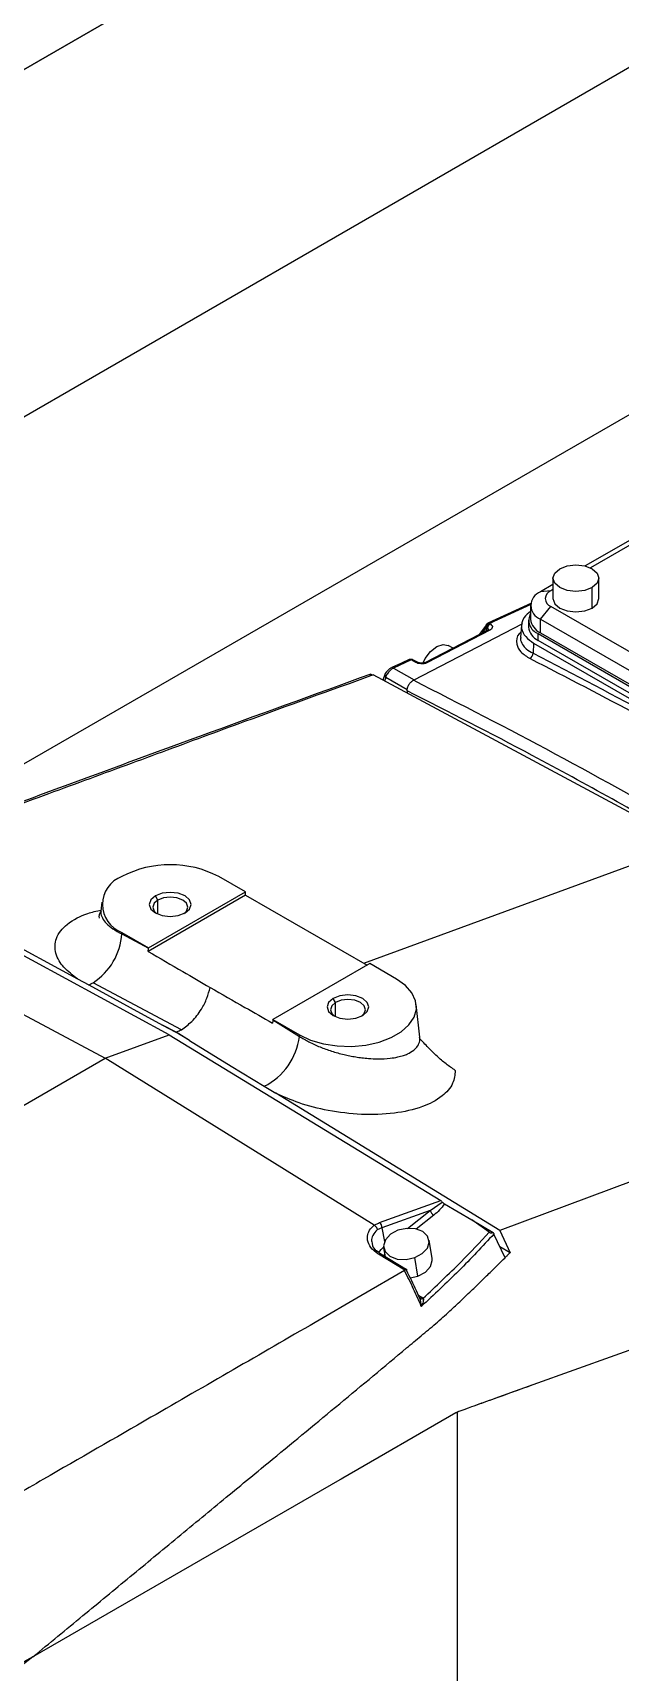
# Model space of a CAD drawing. Header units: millimetres. Extents: x -356 to 237, y 0 to 365.
# Drawn here: x -211.71 to -208.95, y 265.22 to 272.93 of the extents above; entities that cross this region are included whole.
import ezdxf

# ---------------------------------------------------------------- set-up
doc = ezdxf.new("R2010")
doc.units = ezdxf.units.MM

msp = doc.modelspace()

# ---------------------------------------------------------------- linework, layer by layer
at = {"color": 7, "linetype": 'Continuous', "lineweight": 25}
for p, q in [((-167.7416, 296.5319), (-242.5039, 253.3726)), ((-182.0838, 286.6196), (-212.503, 269.0589)), ((-198.8543, 280.204), (-244.7053, 253.7348)), ((-244.7053, 253.7348), (-198.8543, 280.204)), ((-208.6997, 270.6624), (-209.1142, 270.4231)), ((-208.6997, 270.6389), (-209.089, 270.4142)), ((-209.266, 270.3355), (-209.3248, 270.3016)), ((-209.266, 270.3659), (-209.266, 270.2694)), ((-209.0812, 270.2253), (-209.0812, 270.3217)), ((-209.0495, 270.2694), (-209.0495, 270.3659)), ((-209.3673, 270.2482), (-209.5713, 270.154)), ((-209.3697, 270.2419), (-209.5636, 270.1523)), ((-209.2765, 270.3059), (-209.3248, 270.3016)), ((-209.266, 270.312), (-209.2765, 270.3059)), ((-209.3809, 270.1682), (-209.3809, 270.136)), ((-209.3709, 270.2373), (-209.3709, 270.173)), ((-209.3248, 270.173), (-209.2765, 270.233)), ((-209.3248, 270.173), (-207.7841, 269.2836)), ((-209.3248, 270.1087), (-209.3248, 270.173)), ((-207.7359, 269.3436), (-209.2765, 270.233)), ((-209.9219, 269.8858), (-209.4079, 270.1532)), ((-209.5722, 270.1218), (-209.8643, 269.9699)), ((-209.5627, 270.1209), (-209.8547, 269.969)), ((-209.5751, 270.1512), (-209.6125, 270.1009)), ((-209.5953, 270.1098), (-209.5775, 270.1331)), ((-209.5785, 270.1185), (-209.5753, 270.1319)), ((-209.5753, 270.1319), (-209.5775, 270.1331)), ((-209.5621, 270.1507), (-209.5643, 270.1519)), ((-209.5636, 270.1523), (-209.5614, 270.1511)), ((-209.5614, 270.1511), (-209.5601, 270.1503)), ((-209.4141, 270.1448), (-209.4177, 270.086)), ((-209.3359, 270.1055), (-207.7952, 269.2161)), ((-209.3359, 270.0734), (-209.3359, 270.1055)), ((-209.3248, 270.1087), (-207.7841, 269.2193)), ((-209.7355, 270.0369), (-209.7578, 270.0498)), ((-209.3566, 270.0606), (-209.3595, 270.0124)), ((-209.3566, 270.0606), (-208.328, 269.4668)), ((-207.9984, 269.3012), (-209.3359, 270.0734)), ((-209.933, 269.9814), (-210.0153, 269.9433)), ((-210.0153, 269.9433), (-209.9186, 269.8875)), ((-209.9108, 269.9693), (-209.933, 269.9814)), ((-209.9018, 269.97), (-209.9241, 269.9821)), ((-208.6954, 269.1512), (-210.1109, 269.9104)), ((-210.0561, 269.9132), (-210.0653, 269.8859)), ((-210.0519, 269.8985), (-210.058, 269.882)), ((-209.9508, 269.8403), (-210.0519, 269.8985)), ((-209.9511, 269.8367), (-209.9511, 269.8247)), ((-210.1553, 268.5546), (-208.6842, 269.0949)), ((-212.5407, 269.0452), (-211.5009, 268.4814)), ((-210.7116, 268.8904), (-210.8369, 268.9627)), ((-211.0698, 268.2186), (-212.328, 268.9016)), ((-210.7104, 268.875), (-211.1685, 268.6105)), ((-211.1668, 268.6276), (-210.7116, 268.8904)), ((-211.1229, 268.8522), (-211.134, 268.8715)), ((-211.1229, 268.7856), (-211.1229, 268.8522)), ((-210.7104, 268.875), (-210.7116, 268.8904)), ((-210.7104, 268.875), (-210.1397, 268.5456)), ((-212.6425, 268.7866), (-211.3707, 268.1081)), ((-211.3857, 268.8428), (-211.3904, 268.799)), ((-211.2926, 268.6927), (-211.292, 268.6999)), ((-211.292, 268.6999), (-211.1668, 268.6276)), ((-211.2926, 268.6927), (-211.1669, 268.6257)), ((-211.1668, 268.6276), (-211.1669, 268.6257)), ((-210.127, 268.5529), (-210.5821, 268.2901)), ((-210.0017, 268.4806), (-210.127, 268.5529)), ((-211.5009, 268.4814), (-211.4479, 268.4527)), ((-211.0124, 268.2424), (-211.4264, 268.4632)), ((-210.2877, 268.3701), (-210.2989, 268.3894)), ((-210.2877, 268.3035), (-210.2877, 268.3701)), ((-209.8916, 268.2079), (-209.908, 268.3607)), ((-211.1005, 268.2643), (-211.0379, 268.2304)), ((-211.0373, 268.2306), (-211.1005, 268.2643)), ((-210.5823, 268.2882), (-210.5821, 268.2901)), ((-210.5823, 268.2882), (-210.4574, 268.2106)), ((-210.5821, 268.2901), (-210.4569, 268.2178)), ((-211.3707, 268.1081), (-211.0698, 268.2186)), ((-211.0698, 268.2186), (-209.7935, 267.4384)), ((-211.0379, 268.2304), (-211.0373, 268.2306)), ((-210.9744, 268.1916), (-211.0379, 268.2304)), ((-210.9744, 268.1916), (-211.0373, 268.2306)), ((-210.4574, 268.2106), (-210.4569, 268.2178)), ((-216.326, 265.2475), (-211.3707, 268.1081)), ((-210.1068, 267.3228), (-211.3707, 268.1081)), ((-210.6225, 267.9762), (-210.5688, 267.9433)), ((-209.5154, 267.2987), (-210.5688, 267.9433)), ((-208.8865, 267.5326), (-209.5154, 267.2987)), ((-210.0803, 267.3348), (-209.7935, 267.4384)), ((-209.8425, 267.392), (-210.0694, 267.31)), ((-209.9501, 267.308), (-209.8425, 267.392)), ((-209.8425, 267.392), (-209.7858, 267.4318)), ((-209.7757, 267.4232), (-209.6465, 267.3486)), ((-210.0694, 267.31), (-210.0919, 267.3007)), ((-210.0694, 267.31), (-210.0578, 267.246)), ((-209.8262, 267.3698), (-209.9093, 267.3049)), ((-209.5652, 267.2895), (-209.6465, 267.3486)), ((-209.6465, 267.3486), (-209.5475, 267.2881)), ((-209.8335, 267.166), (-209.848, 267.2526)), ((-209.4911, 267.1699), (-209.5433, 267.2814)), ((-209.5154, 267.2987), (-209.4676, 267.1935)), ((-210.0755, 267.1874), (-210.0951, 267.2018)), ((-209.9622, 267.1113), (-210.0853, 267.1863)), ((-209.9516, 267.1118), (-210.0755, 267.1874)), ((-210.0565, 267.1868), (-210.0623, 267.1793)), ((-210.0615, 267.2168), (-210.0544, 267.1745)), ((-209.9008, 267.0838), (-209.9153, 267.1704)), ((-209.4676, 267.1935), (-209.515, 267.2209)), ((-209.9636, 267.1104), (-210.1687, 266.9908)), ((-209.9636, 267.1104), (-209.9622, 267.1113)), ((-209.9373, 267.0754), (-209.9008, 267.0838)), ((-210.1687, 266.9908), (-210.3835, 266.8656)), ((-209.8987, 266.9934), (-209.8825, 266.9841)), ((-208.76, 266.788), (-209.3598, 266.5721)), ((-209.6649, 266.4624), (-209.6853, 266.4551)), ((-209.6493, 266.468), (-209.6649, 266.4624)), ((-209.7225, 266.4399), (-210.2534, 266.1334)), ((-209.7143, 263.5197), (-209.7143, 266.444)), ((-209.6853, 266.4551), (-209.7079, 266.4469)), ((-210.268, 266.125), (-211.7105, 265.2923)), ((-211.7105, 265.2923), (-216.2117, 261.7772)), ((-211.7105, 265.2923), (-212.1629, 265.0419))]:
    msp.add_line(p, q, dxfattribs=at)
at = {"color": 7, "linetype": 'Continuous', "lineweight": 25, "flags": 128}
for points in [[(-209.0812, 270.3217), (-209.1163, 270.3081), (-209.1577, 270.3034), (-209.1992, 270.3081), (-209.2343, 270.3217), (-209.2578, 270.342), (-209.266, 270.3659), (-209.2578, 270.3898), (-209.2343, 270.4101)], [(-209.2343, 270.4101), (-209.1992, 270.4236), (-209.1577, 270.4284), (-209.1163, 270.4236), (-209.0812, 270.4101), (-209.0577, 270.3898), (-209.0495, 270.3659), (-209.0577, 270.342), (-209.0812, 270.3217)], [(-209.266, 270.2694), (-209.2578, 270.2455), (-209.2343, 270.2253), (-209.1992, 270.2117), (-209.1577, 270.2069), (-209.1163, 270.2117), (-209.0812, 270.2253)], [(-209.0812, 270.2253), (-209.0577, 270.2455), (-209.0495, 270.2694)], [(-209.8762, 269.9669), (-209.8661, 269.9873), (-209.8412, 270.0208), (-209.8119, 270.0444), (-209.7826, 270.0546), (-209.7578, 270.0498)], [(-209.9409, 269.983), (-209.9782, 269.9657), (-210.0233, 269.9449)], [(-210.0545, 269.9166), (-210.0559, 269.914), (-210.0562, 269.9132)], [(-211.134, 268.8715), (-211.1554, 268.8531), (-211.1629, 268.8313), (-211.1554, 268.8096), (-211.134, 268.7911), (-211.1021, 268.7788), (-211.0644, 268.7745), (-211.0268, 268.7788), (-210.9948, 268.7911)], [(-211.1229, 268.8522), (-211.1408, 268.8367), (-211.1471, 268.8185), (-211.1408, 268.8002), (-211.128, 268.7879)], [(-210.9948, 268.7911), (-210.9735, 268.8096), (-210.966, 268.8313), (-210.9735, 268.8531), (-210.9948, 268.8715), (-211.0268, 268.8838), (-211.0644, 268.8881), (-211.1021, 268.8838), (-211.134, 268.8715)], [(-211.0009, 268.7879), (-210.9881, 268.8002), (-210.9818, 268.8185), (-210.9881, 268.8367), (-211.006, 268.8522), (-211.0328, 268.8626), (-211.0644, 268.8662), (-211.0961, 268.8626), (-211.1229, 268.8522)], [(-210.4569, 268.2178), (-210.4046, 268.1934), (-210.3446, 268.1757), (-210.2796, 268.1657), (-210.2124, 268.1636), (-210.146, 268.1697), (-210.0832, 268.1836), (-210.0267, 268.2048), (-209.9792, 268.2323), (-209.9425, 268.2648), (-209.9184, 268.3011), (-209.9079, 268.3395), (-209.9114, 268.3783), (-209.9288, 268.4158), (-209.9594, 268.4504), (-210.0017, 268.4806)], [(-211.4479, 268.4527), (-211.253, 268.347), (-211.1005, 268.2643)], [(-210.2989, 268.3894), (-210.3202, 268.3709), (-210.3277, 268.3492), (-210.3202, 268.3274), (-210.2989, 268.309), (-210.2669, 268.2967), (-210.2293, 268.2924), (-210.1916, 268.2967), (-210.1597, 268.309)], [(-210.1597, 268.309), (-210.1383, 268.3274), (-210.1309, 268.3492), (-210.1383, 268.3709), (-210.1597, 268.3894), (-210.1916, 268.4017), (-210.2293, 268.406), (-210.2669, 268.4017), (-210.2989, 268.3894)], [(-210.2877, 268.3701), (-210.3057, 268.3546), (-210.312, 268.3363), (-210.3057, 268.3181), (-210.2928, 268.3058)], [(-210.1657, 268.3058), (-210.1529, 268.3181), (-210.1466, 268.3363), (-210.1529, 268.3546), (-210.1708, 268.3701), (-210.1976, 268.3804), (-210.2293, 268.3841), (-210.2609, 268.3804), (-210.2877, 268.3701)], [(-210.9744, 268.1916), (-210.7777, 268.0712), (-210.6225, 267.9762)], [(-209.9942, 267.2989), (-210.0295, 267.2803), (-210.0533, 267.2547), (-210.0622, 267.2261), (-210.0547, 267.1987), (-210.032, 267.1769), (-209.9975, 267.1638), (-209.9565, 267.1616), (-209.9153, 267.1704)], [(-209.9153, 267.1704), (-209.88, 267.1891), (-209.8562, 267.2147), (-209.8473, 267.2433), (-209.8548, 267.2706), (-209.8775, 267.2925), (-209.912, 267.3055), (-209.953, 267.3078), (-209.9942, 267.2989)], [(-210.085, 267.1935), (-210.0735, 267.2087), (-210.062, 267.2202)], [(-209.9008, 267.0838), (-209.8655, 267.1025), (-209.8417, 267.1281), (-209.8328, 267.1567), (-209.8335, 267.166)], [(-209.3599, 266.5721), (-209.4604, 266.5359), (-209.5392, 266.5075)], [(-210.2534, 266.1334), (-210.2616, 266.1287), (-210.268, 266.125)]]:
    msp.add_lwpolyline(points, dxfattribs=at)
at = {"color": 7, "linetype": 'Continuous', "lineweight": 25}
for centre, radius, start, end in [((-209.3004, 270.2373), 0.0688, 110.78337, 249.21663), ((-209.2627, 270.2694), 0.039, 110.7835, 249.2165), ((-209.313, 270.1676), 0.0662, 151.05968, 249.72831), ((-209.2921, 270.1809), 0.0792, 185.69308, 245.62802), ((-209.5482, 270.1266), 0.03, 122.3191, 167.38366), ((-209.5461, 270.1254), 0.03, 122.31502, 167.39252), ((-209.5469, 270.1249), 0.0286, 117.52789, 166.71024), ((-209.5682, 270.1126), 0.01, 56.18678, 113.28825), ((-209.5463, 270.1191), 0.0374, 117.49, 118.69515), ((-209.5457, 270.1208), 0.0341, 117.39021, 118.71464), ((-209.304, 270.1437), 0.0772, 185.69344, 245.62972), ((-209.3882, 270.0126), 0.0287, 301.29965, 359.57041), ((-210.021, 269.9353), 0.00977, 54.29079, 103.13177), ((-209.9273, 269.9716), 0.0113, 88.39248, 120.2476), ((-209.9274, 269.9761), 0.00685, 61.59839, 87.20409), ((-209.9057, 269.9617), 0.00916, 65.05488, 123.86407), ((-209.8603, 269.9607), 0.00997, 56.11563, 113.7425), ((-210.041, 269.9097), 0.0155, 166.9503, 225.6999), ((-211.0644, 268.5235), 0.4947, 62.60923, 117.39077), ((-211.2422, 268.8313), 0.1405, 110.78207, 249.21793), ((-211.589, 268.7119), 0.2971, 303.20116, 356.30856), ((-211.5066, 268.6004), 0.1588, 291.67032, 300.329), ((-210.7597, 268.2482), 0.3047, 296.77556, 352.90245), ((-209.8072, 267.4008), 0.0364, 194.00872, 238.50499), ((-210.0959, 267.3131), 0.0267, 353.32434, 54.23055), ((-210.1026, 267.1925), 0.012, 51.1493, 116.63364), ((-210.0796, 267.1789), 0.00939, 64.52338, 127.50037), ((-209.8909, 266.9926), 0.012, 258.43964, 314.67881), ((-209.8837, 266.9901), 0.0135, 230.81769, 305.43544)]:
    msp.add_arc(centre, radius, start, end, dxfattribs=at)
for points, knots in [([(-209.3709, 270.2084), (-209.3823, 270.2002), (-209.4082, 270.1817), (-209.4197, 270.1314), (-209.3955, 270.0868), (-209.37, 270.0696), (-209.3566, 270.0606)], [0, 0, 0, 0, 0.2221941, 0.5063257, 0.739495, 1, 1, 1, 1]), ([(-209.5751, 270.1512), (-209.5764, 270.1505), (-209.5792, 270.1491), (-209.5811, 270.1441), (-209.5804, 270.1385), (-209.5785, 270.135), (-209.5775, 270.1331)], [0, 0, 0, 0, 0.208082, 0.434759, 0.704008, 1, 1, 1, 1]), ([(-209.5656, 270.1509), (-209.5661, 270.1509), (-209.5682, 270.1505), (-209.5714, 270.1496), (-209.5755, 270.1484), (-209.5772, 270.1481), (-209.5792, 270.1474), (-209.5792, 270.1478), (-209.5792, 270.1478)], [0, 0, 0, 0, 0.099516, 0.459297, 0.741018, 0.919652, 0.997308, 1, 1, 1, 1]), ([(-209.5753, 270.1319), (-209.5752, 270.1318), (-209.575, 270.1317), (-209.5748, 270.1316), (-209.5747, 270.1315)], [0, 0, 0, 0, 0.561737, 1, 1, 1, 1]), ([(-209.5751, 270.1512), (-209.5743, 270.1521), (-209.5733, 270.1534), (-209.5717, 270.1537), (-209.5712, 270.1538)], [0, 0, 0, 0, 0.696358, 1, 1, 1, 1]), ([(-209.5747, 270.1315), (-209.5739, 270.131), (-209.5725, 270.13), (-209.571, 270.1278), (-209.5702, 270.1254), (-209.57, 270.1232), (-209.5705, 270.122), (-209.5706, 270.1216)], [0, 0, 0, 0, 0.229537, 0.448883, 0.666529, 0.895085, 1, 1, 1, 1]), ([(-209.5712, 270.1538), (-209.5706, 270.154), (-209.568, 270.1548), (-209.5655, 270.1534), (-209.5636, 270.1523)], [0, 0, 0, 0, 0.23872, 1, 1, 1, 1]), ([(-209.5601, 270.1503), (-209.557, 270.148), (-209.5514, 270.1439), (-209.5497, 270.1334), (-209.555, 270.1256), (-209.56, 270.1226), (-209.5627, 270.1209)], [0, 0, 0, 0, 0.289917, 0.538164, 0.751893, 1, 1, 1, 1]), ([(-209.4161, 270.1111), (-209.4192, 270.1088), (-209.4356, 270.0967), (-209.4423, 270.0562), (-209.4162, 270.0135), (-209.3887, 269.9972), (-209.3733, 269.988)], [0, 0, 0, 0, 0.072216, 0.390357, 0.658963, 1, 1, 1, 1]), ([(-209.417, 270.086), (-209.4173, 270.0848), (-209.4198, 270.0736), (-209.4104, 270.0532), (-209.3898, 270.0295), (-209.3707, 270.0187), (-209.3595, 270.0124)], [0, 0, 0, 0, 0.037287, 0.344957, 0.612778, 1, 1, 1, 1]), ([(-209.3595, 270.0124), (-209.1664, 269.9124), (-208.8199, 269.7329), (-208.4793, 269.5424), (-208.3285, 269.4581)], [0, 0, 0, 0, 0.557171, 1, 1, 1, 1]), ([(-210.0242, 269.9445), (-210.0257, 269.9437), (-210.0289, 269.9421), (-210.0353, 269.9379), (-210.0427, 269.9318), (-210.0503, 269.9239), (-210.0538, 269.9177), (-210.0555, 269.9149)], [0, 0, 0, 0, 0.118573, 0.247382, 0.51707, 0.775792, 1, 1, 1, 1]), ([(-210.0153, 269.9433), (-210.0193, 269.941), (-210.0256, 269.9373), (-210.0331, 269.9303), (-210.0396, 269.9233), (-210.0451, 269.9154), (-210.0496, 269.9069), (-210.0511, 269.9014), (-210.0519, 269.8985)], [0, 0, 0, 0, 0.230863, 0.36798, 0.514842, 0.713918, 0.851613, 1, 1, 1, 1]), ([(-209.9271, 269.9827), (-209.9282, 269.9831), (-209.9311, 269.9839), (-209.9358, 269.984), (-209.9392, 269.9832), (-209.9408, 269.9828)], [0, 0, 0, 0, 0.245301, 0.647538, 1, 1, 1, 1]), ([(-209.933, 269.9814), (-209.9343, 269.982), (-209.9366, 269.9831), (-209.9397, 269.9838), (-209.9407, 269.983), (-209.9408, 269.983)], [0, 0, 0, 0, 0.524886, 0.984891, 1, 1, 1, 1]), ([(-209.8547, 269.969), (-209.8594, 269.9671), (-209.8696, 269.9631), (-209.8853, 269.9626), (-209.8996, 269.9644), (-209.9073, 269.9678), (-209.9108, 269.9693)], [0, 0, 0, 0, 0.259454, 0.56774, 0.803054, 1, 1, 1, 1]), ([(-209.8642, 269.9699), (-209.8671, 269.9687), (-209.8732, 269.9663), (-209.8816, 269.9657), (-209.8884, 269.9661), (-209.8933, 269.9669), (-209.8978, 269.9681), (-209.9005, 269.9694), (-209.9018, 269.97)], [0, 0, 0, 0, 0.238417, 0.505505, 0.640152, 0.76983, 0.890853, 1, 1, 1, 1]), ([(-209.3733, 269.988), (-209.2011, 269.899), (-208.8547, 269.7198), (-208.5141, 269.5297), (-208.3429, 269.4341)], [0, 0, 0, 0, 0.497137, 1, 1, 1, 1]), ([(-210.1218, 269.9146), (-210.3905, 269.817), (-210.9804, 269.6027), (-211.5691, 269.3853), (-211.8897, 269.2669)], [0, 0, 0, 0, 0.455485, 1, 1, 1, 1]), ([(-210.1109, 269.9104), (-210.3123, 269.8376), (-210.6435, 269.718), (-211.1032, 269.5479), (-211.4918, 269.4048), (-211.7509, 269.3096), (-211.8805, 269.262)], [0, 0, 0, 0, 0.340918, 0.560555, 0.780214, 1, 1, 1, 1]), ([(-210.126, 269.9128), (-210.1256, 269.913), (-210.1231, 269.9141), (-210.1175, 269.9133), (-210.1132, 269.9114), (-210.1109, 269.9104)], [0, 0, 0, 0, 0.090277, 0.50821, 1, 1, 1, 1]), ([(-209.9511, 269.8367), (-209.951, 269.839), (-209.9508, 269.8437), (-209.949, 269.8509), (-209.9463, 269.8581), (-209.9427, 269.8651), (-209.9383, 269.8716), (-209.9332, 269.8773), (-209.9279, 269.8822), (-209.9239, 269.8846), (-209.9219, 269.8858)], [0, 0, 0, 0, 0.114544, 0.238845, 0.368733, 0.502854, 0.635509, 0.765153, 0.887378, 1, 1, 1, 1]), ([(-208.5857, 269.1674), (-208.8079, 269.2927), (-209.2485, 269.5412), (-209.6988, 269.7716), (-209.9219, 269.8858)], [0, 0, 0, 0, 0.504423, 1, 1, 1, 1]), ([(-208.6148, 269.1184), (-208.8634, 269.2583), (-209.3042, 269.5064), (-209.7546, 269.7364), (-209.9511, 269.8367)], [0, 0, 0, 0, 0.563816, 1, 1, 1, 1]), ([(-211.5009, 268.4814), (-211.5232, 268.4984), (-211.5655, 268.5307), (-211.6088, 268.5974), (-211.6069, 268.6796), (-211.5447, 268.7478), (-211.4676, 268.7877), (-211.4109, 268.7999), (-211.3898, 268.8045)], [0, 0, 0, 0, 0.17244, 0.327618, 0.471889, 0.643061, 0.867165, 1, 1, 1, 1]), ([(-211.3903, 268.7992), (-211.3973, 268.7881), (-211.4047, 268.7764), (-211.3977, 268.7675), (-211.3973, 268.767)], [0, 0, 0, 0, 0.94192, 1, 1, 1, 1]), ([(-211.3899, 268.799), (-211.3902, 268.7972), (-211.392, 268.7865), (-211.3841, 268.7655), (-211.3639, 268.7397), (-211.3325, 268.7145), (-211.3065, 268.7003), (-211.2926, 268.6927)], [0, 0, 0, 0, 0.036557, 0.212219, 0.415471, 0.685172, 1, 1, 1, 1]), ([(-211.1685, 268.6105), (-211.1681, 268.6134), (-211.1675, 268.6184), (-211.1671, 268.6235), (-211.1669, 268.6257)], [0, 0, 0, 0, 0.564663, 1, 1, 1, 1]), ([(-211.1685, 268.6105), (-211.114, 268.5788), (-211.0169, 268.5224), (-210.92, 268.4658), (-210.8775, 268.441)], [0, 0, 0, 0, 0.5621946, 1, 1, 1, 1]), ([(-211.0124, 268.2424), (-210.9953, 268.2545), (-210.9582, 268.2809), (-210.9195, 268.3338), (-210.8911, 268.3883), (-210.8819, 268.4241), (-210.8775, 268.441)], [0, 0, 0, 0, 0.2540708, 0.5516199, 0.7872607, 1, 1, 1, 1]), ([(-210.8775, 268.441), (-210.8229, 268.4098), (-210.725, 268.3539), (-210.6271, 268.2978), (-210.5839, 268.273)], [0, 0, 0, 0, 0.55818, 1, 1, 1, 1]), ([(-211.0373, 268.2306), (-211.0326, 268.2325), (-211.024, 268.2359), (-211.016, 268.2403), (-211.0124, 268.2424)], [0, 0, 0, 0, 0.548057, 1, 1, 1, 1]), ([(-210.5823, 268.2882), (-210.5825, 268.2854), (-210.5829, 268.2803), (-210.5836, 268.2753), (-210.5839, 268.273)], [0, 0, 0, 0, 0.5554258, 1, 1, 1, 1]), ([(-210.4574, 268.2106), (-210.4426, 268.2017), (-210.4115, 268.1829), (-210.3608, 268.1604), (-210.3057, 268.1405), (-210.2588, 268.1275), (-210.2207, 268.1192), (-210.1927, 268.1141), (-210.1634, 268.1099), (-210.1288, 268.1065), (-210.0843, 268.1044), (-210.038, 268.1065), (-209.9977, 268.1129), (-209.9709, 268.1201), (-209.9454, 268.1297), (-209.9215, 268.143), (-209.9009, 268.1641), (-209.8905, 268.1868), (-209.892, 268.2017), (-209.8926, 268.2078)], [0, 0, 0, 0, 0.081436, 0.171608, 0.261336, 0.358105, 0.400836, 0.445738, 0.492485, 0.540665, 0.609709, 0.702895, 0.759241, 0.802048, 0.833454, 0.887853, 0.929918, 0.971296, 1, 1, 1, 1]), ([(-209.725, 268.051), (-209.7397, 268.0609), (-209.7699, 268.0812), (-209.8117, 268.1179), (-209.8527, 268.1584), (-209.8793, 268.1869), (-209.8927, 268.2014)], [0, 0, 0, 0, 0.235243, 0.482, 0.738703, 1, 1, 1, 1]), ([(-209.8925, 268.2031), (-209.8925, 268.2031), (-209.8905, 268.2019), (-209.8912, 268.2059), (-209.8919, 268.2098)], [0, 0, 0, 0, 0.015742, 1, 1, 1, 1]), ([(-209.725, 268.051), (-209.7272, 268.03), (-209.7323, 267.9829), (-209.7916, 267.92), (-209.8871, 267.8726), (-210.0173, 267.8447), (-210.1668, 267.8402), (-210.3174, 267.8585), (-210.453, 267.8922), (-210.5326, 267.9273), (-210.5688, 267.9433)], [0, 0, 0, 0, 0.064901, 0.146287, 0.256855, 0.39902, 0.561781, 0.72635, 0.875572, 1, 1, 1, 1]), ([(-209.7757, 267.4232), (-209.7829, 267.4132), (-209.7973, 267.3931), (-209.8165, 267.3776), (-209.8262, 267.3698)], [0, 0, 0, 0, 0.4972135, 1, 1, 1, 1]), ([(-209.7935, 267.4384), (-209.792, 267.4374), (-209.7892, 267.4354), (-209.7869, 267.4329), (-209.7858, 267.4318)], [0, 0, 0, 0, 0.536042, 1, 1, 1, 1]), ([(-209.7858, 267.4318), (-209.7842, 267.4301), (-209.7812, 267.4268), (-209.7775, 267.4243), (-209.7757, 267.4232)], [0, 0, 0, 0, 0.5223466, 1, 1, 1, 1]), ([(-210.108, 267.2032), (-210.1172, 267.2131), (-210.1348, 267.2322), (-210.1405, 267.2693), (-210.1288, 267.3007), (-210.1143, 267.3152), (-210.1068, 267.3228)], [0, 0, 0, 0, 0.2902526, 0.5563889, 0.7698655, 1, 1, 1, 1]), ([(-210.1068, 267.3228), (-210.1067, 267.3227), (-210.1065, 267.3226), (-210.1064, 267.3225), (-210.1063, 267.3225)], [0, 0, 0, 0, 0.547069, 1, 1, 1, 1]), ([(-210.1063, 267.3225), (-210.1018, 267.325), (-210.0934, 267.3298), (-210.0845, 267.3332), (-210.0803, 267.3348)], [0, 0, 0, 0, 0.540551, 1, 1, 1, 1]), ([(-210.1063, 267.3225), (-210.1043, 267.3214), (-210.1003, 267.3191), (-210.0969, 267.315), (-210.0948, 267.3116), (-210.0935, 267.3089), (-210.0922, 267.3052), (-210.092, 267.3023), (-210.0919, 267.3007)], [0, 0, 0, 0, 0.2413516, 0.505736, 0.571244, 0.6813914, 0.829383, 1, 1, 1, 1]), ([(-210.0919, 267.3007), (-210.0996, 267.2927), (-210.1133, 267.2785), (-210.1211, 267.2542), (-210.1174, 267.2422), (-210.1162, 267.2386)], [0, 0, 0, 0, 0.470118, 0.840437, 1, 1, 1, 1]), ([(-210.1162, 267.2386), (-210.1152, 267.2328), (-210.1124, 267.2163), (-210.1002, 267.2043), (-210.0924, 267.1966)], [0, 0, 0, 0, 0.353573, 1, 1, 1, 1]), ([(-209.5433, 267.2814), (-209.5975, 267.2231), (-209.7071, 267.1053), (-209.8251, 266.9959), (-209.8847, 266.9407)], [0, 0, 0, 0, 0.4946667, 1, 1, 1, 1]), ([(-209.8759, 266.9791), (-209.8159, 267.0358), (-209.7095, 267.1364), (-209.609, 267.243), (-209.5652, 267.2895)], [0, 0, 0, 0, 0.563712, 1, 1, 1, 1]), ([(-209.5652, 267.2895), (-209.5646, 267.2891), (-209.5635, 267.2884), (-209.5614, 267.2878), (-209.5589, 267.2874), (-209.5542, 267.2871), (-209.5504, 267.2876), (-209.5475, 267.2881)], [0, 0, 0, 0, 0.104802, 0.2234, 0.359374, 0.514872, 1, 1, 1, 1]), ([(-209.5475, 267.2881), (-209.5467, 267.287), (-209.5451, 267.2849), (-209.5439, 267.2825), (-209.5433, 267.2814)], [0, 0, 0, 0, 0.510684, 1, 1, 1, 1]), ([(-211.7105, 265.2923), (-211.632, 265.3571), (-211.4795, 265.483), (-211.2524, 265.6706), (-211.0277, 265.8562), (-210.8046, 266.0404), (-210.4456, 266.3365), (-210.1399, 266.5889), (-209.8855, 266.8028), (-209.8167, 266.8598), (-209.7541, 266.9155), (-209.6969, 266.9698), (-209.6484, 267.016), (-209.6031, 267.0598), (-209.5522, 267.1093), (-209.5146, 267.1467), (-209.4911, 267.1699)], [0, 0, 0, 0, 0.1050177, 0.2040266, 0.3038928, 0.4055939, 0.5025318, 0.784008, 0.8145484, 0.8453652, 0.8762549, 0.9009137, 0.926785, 0.9452827, 0.9659707, 1, 1, 1, 1]), ([(-210.0853, 267.1863), (-210.0898, 267.1893), (-210.0978, 267.1944), (-210.105, 267.2006), (-210.108, 267.2032)], [0, 0, 0, 0, 0.572676, 1, 1, 1, 1]), ([(-209.4676, 267.1935), (-209.472, 267.1891), (-209.4798, 267.1812), (-209.4877, 267.1734), (-209.4911, 267.1699)], [0, 0, 0, 0, 0.559831, 1, 1, 1, 1]), ([(-209.8847, 266.9407), (-209.8965, 266.9681), (-209.9211, 267.0255), (-209.949, 267.0813), (-209.9636, 267.1104)], [0, 0, 0, 0, 0.478648, 1, 1, 1, 1]), ([(-209.9622, 267.1113), (-209.9611, 267.112), (-209.9593, 267.113), (-209.957, 267.1155), (-209.956, 267.1143), (-209.9562, 267.1141), (-209.9562, 267.1141)], [0, 0, 0, 0, 0.580029, 0.906191, 0.9956, 1, 1, 1, 1]), ([(-209.893, 266.9807), (-209.8996, 266.9958), (-209.92, 267.043), (-209.9432, 267.0888), (-209.959, 267.1199)], [0, 0, 0, 0, 0.321526, 1, 1, 1, 1]), ([(-209.8903, 266.9754), (-209.8909, 266.977), (-209.8921, 266.9799), (-209.8939, 266.9825), (-209.8947, 266.9837)], [0, 0, 0, 0, 0.535808, 1, 1, 1, 1]), ([(-209.8847, 266.9407), (-209.8851, 266.9488), (-209.8856, 266.9606), (-209.8892, 266.9719), (-209.8903, 266.9754)], [0, 0, 0, 0, 0.682705, 1, 1, 1, 1]), ([(-209.8759, 266.9791), (-209.8756, 266.978), (-209.8748, 266.9756), (-209.8749, 266.9698), (-209.8771, 266.9577), (-209.8816, 266.9477), (-209.8847, 266.9407)], [0, 0, 0, 0, 0.084014, 0.185981, 0.429158, 1, 1, 1, 1]), ([(-209.8825, 266.9841), (-209.8811, 266.9833), (-209.8788, 266.9818), (-209.8768, 266.9799), (-209.8759, 266.9791)], [0, 0, 0, 0, 0.57192, 1, 1, 1, 1]), ([(-210.3835, 266.8656), (-210.6408, 266.7167), (-211.0662, 266.4706), (-211.5813, 266.1737), (-211.8389, 266.0251), (-211.9283, 265.9736)], [0, 0, 0, 0, 0.499864, 0.826577, 1, 1, 1, 1]), ([(-209.3599, 266.5721), (-209.4248, 266.5487), (-209.5212, 266.5139), (-209.6177, 266.4793), (-209.6493, 266.468)], [0, 0, 0, 0, 0.672849, 1, 1, 1, 1]), ([(-209.5392, 266.5075), (-209.5598, 266.5), (-209.5964, 266.4867), (-209.6332, 266.4737), (-209.6493, 266.468)], [0, 0, 0, 0, 0.5612778, 1, 1, 1, 1]), ([(-209.7079, 266.4469), (-209.7107, 266.4457), (-209.7156, 266.4436), (-209.7203, 266.441), (-209.7225, 266.4399)], [0, 0, 0, 0, 0.550829, 1, 1, 1, 1]), ([(-209.7143, 266.444), (-209.7158, 266.4433), (-209.7186, 266.442), (-209.7213, 266.4405), (-209.7225, 266.4399)], [0, 0, 0, 0, 0.555584, 1, 1, 1, 1]), ([(-209.7079, 266.4469), (-209.7091, 266.4464), (-209.7112, 266.4455), (-209.7133, 266.4445), (-209.7143, 266.444)], [0, 0, 0, 0, 0.556158, 1, 1, 1, 1])]:
    msp.add_open_spline(points, degree=3, knots=knots, dxfattribs=at)

doc.saveas('drawing.dxf')
